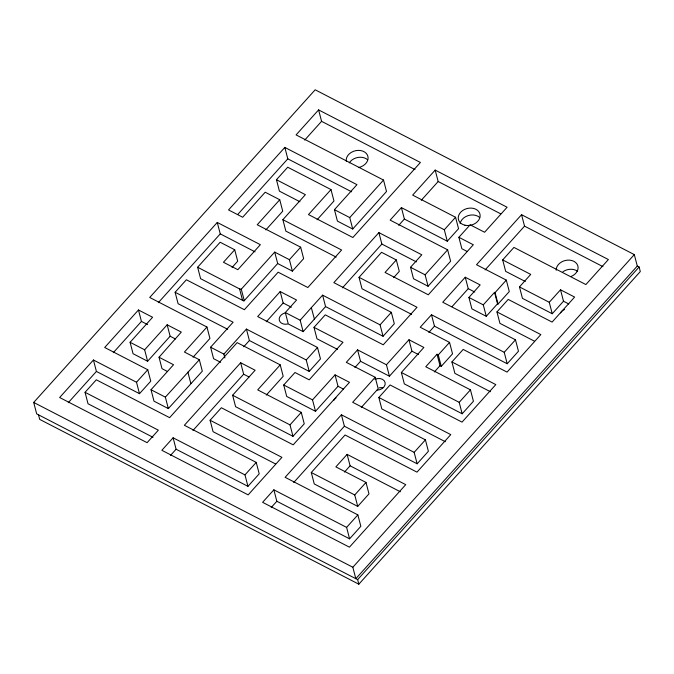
<?xml version="1.0" encoding="UTF-8"?>
<svg xmlns="http://www.w3.org/2000/svg" width="674" height="674" viewBox="0 0 674 674"><rect width="100%" height="100%" fill="white"/><g stroke="black" fill="none" stroke-linecap="round" stroke-linejoin="round"><path stroke-width="1.01" d="M167.447 371.484L162.004 368.678L159.03 357.237L181.306 332.105L167.16 324.801L144.64 349.806L147.614 361.247L170.134 336.233L167.16 324.801M358.829 584.198L357.641 579.623L36.682 413.87L33.7 402.437L315.171 89.802L634.31 254.612L637.284 266.053L639.112 266.988L640.3 271.563L358.829 584.198L39.69 419.388L38.502 414.813M147.614 361.247L133.064 353.724L130.082 342.291L152.602 317.277L138.465 309.981L104.689 347.498L147.766 369.748L150.749 381.181L139.493 393.683L136.51 382.251L93.433 360L59.649 397.517L147.092 442.675L158.348 430.172L85.05 392.31L96.306 379.807L169.612 417.661L237.164 342.628L280.224 364.87L283.198 376.303L266.314 395.065M197.634 267.258L239.565 288.91L242.547 300.351L244.266 300.646L241.284 289.205L274.697 252.093L277.68 263.534L243.904 301.051L200.616 278.699L197.634 267.258L220.154 242.244L234.712 249.768L223.456 262.262L237.846 269.693L260.358 244.687L217.272 222.445L149.721 297.47L206.952 327.033L209.934 338.466L193.042 357.228M299.964 201.762L279.424 191.155L276.45 179.722L287.705 167.219L330.993 189.571L308.473 214.576L352.864 237.509L420.416 162.476L318.6 109.896L296.088 134.901L383.523 180.059L386.505 191.5L352.729 229.017L337.421 221.106L334.439 209.673L356.959 184.659L284.824 147.412L228.537 209.934L242.674 217.239L265.185 192.225L279.744 199.74L282.726 211.181L265.834 229.935M68.259 402.698L96.407 371.433L93.433 360M113.299 352.679L141.439 321.414L138.465 309.981M158.331 302.66L220.255 233.878L217.272 222.445M237.846 214.34L287.806 158.845L284.824 147.412M304.69 140.091L321.582 121.328L318.6 109.896M227.677 329.308L178.096 303.704L175.122 292.272L186.378 279.761L244.376 309.711L278.151 272.195L307.833 287.528L341.608 250.012L282.878 219.682L305.389 194.668L276.45 179.722M279.744 199.74L257.224 224.754L300.663 247.189L303.645 258.622L292.39 271.133L277.68 263.534M232.067 267.452L237.686 261.2L234.712 249.768M136.51 382.251L147.766 369.748M206.952 327.033L184.44 352.039L199.335 359.739L202.318 371.172L168.34 408.587L154.001 401.182L151.018 389.741L173.538 364.735L159.03 357.237M317.083 219.766L333.967 201.004L330.993 189.571M168.34 408.587L165.366 397.146L199.335 359.739M220.668 362.334L213.574 358.669L210.6 347.228L233.111 322.223L175.122 292.272M292.39 271.133L289.407 259.692L300.663 247.189M224.889 357.911L223.894 354.094L246.414 329.089L306.24 359.983L309.223 371.425L320.479 358.913L317.505 347.481L257.67 316.586L280.19 291.572L296.568 300.031L285.313 312.542L288.295 323.975L303.148 331.65L325.567 306.586L322.593 295.153L311.329 307.656L314.413 319.139M352.729 229.017L349.747 217.576L383.523 180.059M243.761 346.773L249.388 340.522L246.414 329.089M266.281 321.768L283.164 303.005L280.19 291.572M280.224 364.87L257.704 389.875L301.27 412.378L304.244 423.811L292.988 436.314L235.597 406.683L232.623 395.242L255.134 370.237L240.66 362.755L184.364 425.286L256.23 462.398L259.212 473.83L247.956 486.342L244.974 474.9L173.108 437.788L161.853 450.299L248.15 494.868L281.926 457.351L210.103 420.256L221.358 407.753L293.19 444.84L349.477 382.318L335.045 374.862L312.525 399.867L315.508 411.308L338.019 386.295L335.045 374.862M170.455 455.481L176.091 449.229L173.108 437.788M192.975 430.467L243.643 374.196L240.66 362.755M467.284 251.537L461.867 248.74L458.884 237.299L470.149 224.796L484.589 232.252L507.101 207.238L435.177 170.092L412.657 195.106L455.565 217.264L458.547 228.705L447.283 241.208L444.309 229.767L401.401 207.609L390.145 220.12L447.629 249.81L450.611 261.242L428.091 286.256L413.507 278.724L410.533 267.283L421.789 254.78L378.881 232.623L333.849 282.642L391.333 312.332L394.315 323.773L383.059 336.275L325.567 306.586M303.148 331.65L300.174 320.209L311.329 307.656M342.459 287.832L381.863 244.055L378.881 232.623M398.747 225.301L404.375 219.05L401.401 207.609M421.267 200.288L438.159 181.533L435.177 170.092M337.539 349.41L316.974 338.786L314 327.353L325.256 314.851L383.253 344.802L417.029 307.285L359.031 277.334L381.551 252.32L396.312 259.945L399.294 271.378L393.658 277.629M315.508 411.308L286.703 396.43L283.729 384.997L294.985 372.495L309.206 379.833L342.982 342.316L314 327.353M306.24 359.983L317.505 347.481M396.312 259.945L385.056 272.448L428.293 294.782L473.325 244.755L458.884 237.299M444.309 229.767L455.565 217.264M244.974 474.9L256.23 462.398M292.988 436.314L290.005 424.881L301.27 412.378M386.446 364.769L408.966 339.755L411.949 351.196L389.429 376.202L386.446 364.769L357.557 349.848L346.301 362.351L375.191 377.272L378.173 388.713L361.281 407.467M383.059 336.275L380.077 324.843L391.333 312.332M428.091 286.256L425.109 274.815L447.629 249.81M354.912 367.541L360.539 361.289L357.557 349.848M375.191 377.272L352.671 402.285L425.412 439.852L428.394 451.285L417.139 463.796L414.156 452.355L341.415 414.788L285.119 477.318L357.86 514.885L360.843 526.318L349.587 538.829L346.604 527.388L273.863 489.821L262.599 502.324L349.435 547.17L405.731 484.648L347.127 454.377L335.871 466.888L366.007 482.449L368.981 493.882L357.726 506.393L314.261 483.949L311.287 472.508L345.063 434.991L416.995 472.137L450.771 434.62L378.839 397.475L390.094 384.972L462.027 422.118L495.803 384.601L451.917 361.938L463.181 349.435L507.059 372.099L540.834 334.582L496.957 311.919L508.213 299.416L552.099 322.079L574.61 297.066L560.524 289.786L549.259 302.289L552.242 313.73L563.498 301.227L560.524 289.786M486.266 316.291L483.283 304.859L494.539 292.356L497.522 303.789L486.266 316.291L471.884 308.869L468.91 297.436L480.166 284.925L465.262 277.233L442.742 302.238L515.484 339.806L518.466 351.247L507.202 363.749L504.228 352.317L431.486 314.75L420.222 327.252L449.541 342.392L452.524 353.833L441.259 366.336L440.012 365.687L437.03 354.254L425.774 366.757L470.452 389.833L473.426 401.266L462.17 413.769L404.333 383.902L401.359 372.469L423.87 347.455L408.966 339.755M525.299 281.496L505.66 271.352L502.686 259.92L513.942 247.417L585.875 284.563L608.386 259.549L521.55 214.703L476.518 264.722L506.309 280.114L509.291 291.547L498.035 304.05L497.522 303.789M271.209 507.514L276.837 501.262L273.863 489.821M293.729 482.5L344.389 426.229L341.415 414.788M428.833 332.434L434.46 326.182L431.486 314.75M452.052 306.645L468.236 288.666L465.262 277.233M485.128 269.912L524.532 226.144L521.55 214.703M441.259 366.336L438.285 354.895L449.541 342.392M498.035 304.05L495.053 292.617L506.309 280.114M434.385 371.938L440.012 365.687M344.473 472.07L350.101 465.818L347.127 454.377M552.242 313.73L522.451 298.346L519.469 286.905L530.733 274.402L502.686 259.92M357.726 506.393L354.743 494.952L366.007 482.449M346.604 527.388L357.86 514.885M414.156 452.355L425.412 439.852M462.17 413.769L459.196 402.336L470.452 389.833M504.228 352.317L515.484 339.806M637.284 266.053L355.821 578.688L352.839 567.247L634.31 254.612M357.641 579.623L639.112 266.988M239.565 288.91L241.284 289.205M321.582 121.328L414.99 169.57M438.159 181.533L500.74 213.852M524.532 226.144L602.96 266.643M287.806 158.845L351.617 191.795M404.375 219.05L447.283 241.208M563.498 301.227L568.78 303.957M519.469 286.905L549.259 302.289M334.439 209.673L349.747 217.576M494.539 292.356L495.053 292.617M381.863 244.055L416.372 261.883M468.236 288.666L474.757 292.036M410.533 267.283L425.109 274.815M468.91 297.436L483.283 304.859M534.482 341.196L499.931 323.352L496.957 311.919M336.191 257.114L285.852 231.115L282.878 219.682M411.595 314.37L362.014 288.767L359.031 277.334M434.46 326.182L507.202 363.749M274.697 252.093L289.407 259.692M220.255 233.878L255.084 251.865M322.593 295.153L380.077 324.843M437.03 354.254L438.285 354.895M411.949 351.196L418.47 354.566M490.377 391.704L454.899 373.379L451.917 361.938M283.164 303.005L291.362 307.234M285.313 312.542L300.174 320.209M401.359 372.469L459.196 402.336M360.539 361.289L389.429 376.202M249.388 340.522L309.223 371.425M338.019 386.295L343.437 389.092M445.337 441.723L381.813 408.916L378.839 397.475M210.6 347.228L223.894 354.094M283.729 384.997L312.525 399.867M141.439 321.414L147.631 324.607M170.134 336.233L175.442 338.971M243.643 374.196L249.068 376.993M344.389 426.229L417.139 463.796M130.082 342.291L144.64 349.806M232.623 395.242L290.005 424.881M350.101 465.818L400.339 491.759M151.018 389.741L165.366 397.146M311.287 472.508L354.743 494.952M96.407 371.433L139.493 393.683M275.582 463.965L213.077 431.689L210.103 420.256M152.981 437.291L88.024 403.751L85.05 392.31M176.091 449.229L247.956 486.342M276.837 501.262L349.587 538.829M33.7 402.437L352.839 567.247M187.877 372.141L190.86 383.573M346.276 161.271A11.104 8.543 -14.6 0 1 355.813 150.647A11.104 8.543 -14.6 0 1 368.021 156.932A11.104 8.543 -14.6 0 1 358.484 167.548M556.202 270.249A11.104 8.543 -14.6 0 1 565.494 260.442A11.104 8.543 -14.6 0 1 577.711 265.455A11.104 8.543 -14.6 0 1 571.257 276.424M287.554 324.042A7.397 5.695 -14.6 0 1 279.263 320.032A7.397 5.695 -14.6 0 1 285.414 312.846M374.904 379.361A7.397 5.695 -14.6 0 1 385.124 382.638A7.397 5.695 -14.6 0 1 377.196 390.128M333.714 400.516A7.397 5.695 -14.6 0 1 336.048 397.93M560.574 312.879A7.397 5.695 -14.6 0 1 564.627 309.425M349.258 162.889A11.104 8.543 -14.6 0 1 367.684 159.856M460.131 223.574A11.104 8.543 -14.6 0 1 468.236 215.57A11.104 8.543 -14.6 0 1 479.728 217.559M562.933 271.74A11.104 8.543 -14.6 0 1 577.669 271.352M379.117 387.887A7.397 5.695 -14.6 0 1 382.874 387.803M464.917 225.209A11.104 8.543 -14.6 0 0 480.065 214.635A11.104 8.543 -14.6 0 0 462.6 210.566A11.104 8.543 -14.6 0 0 464.917 225.209"/></g></svg>
